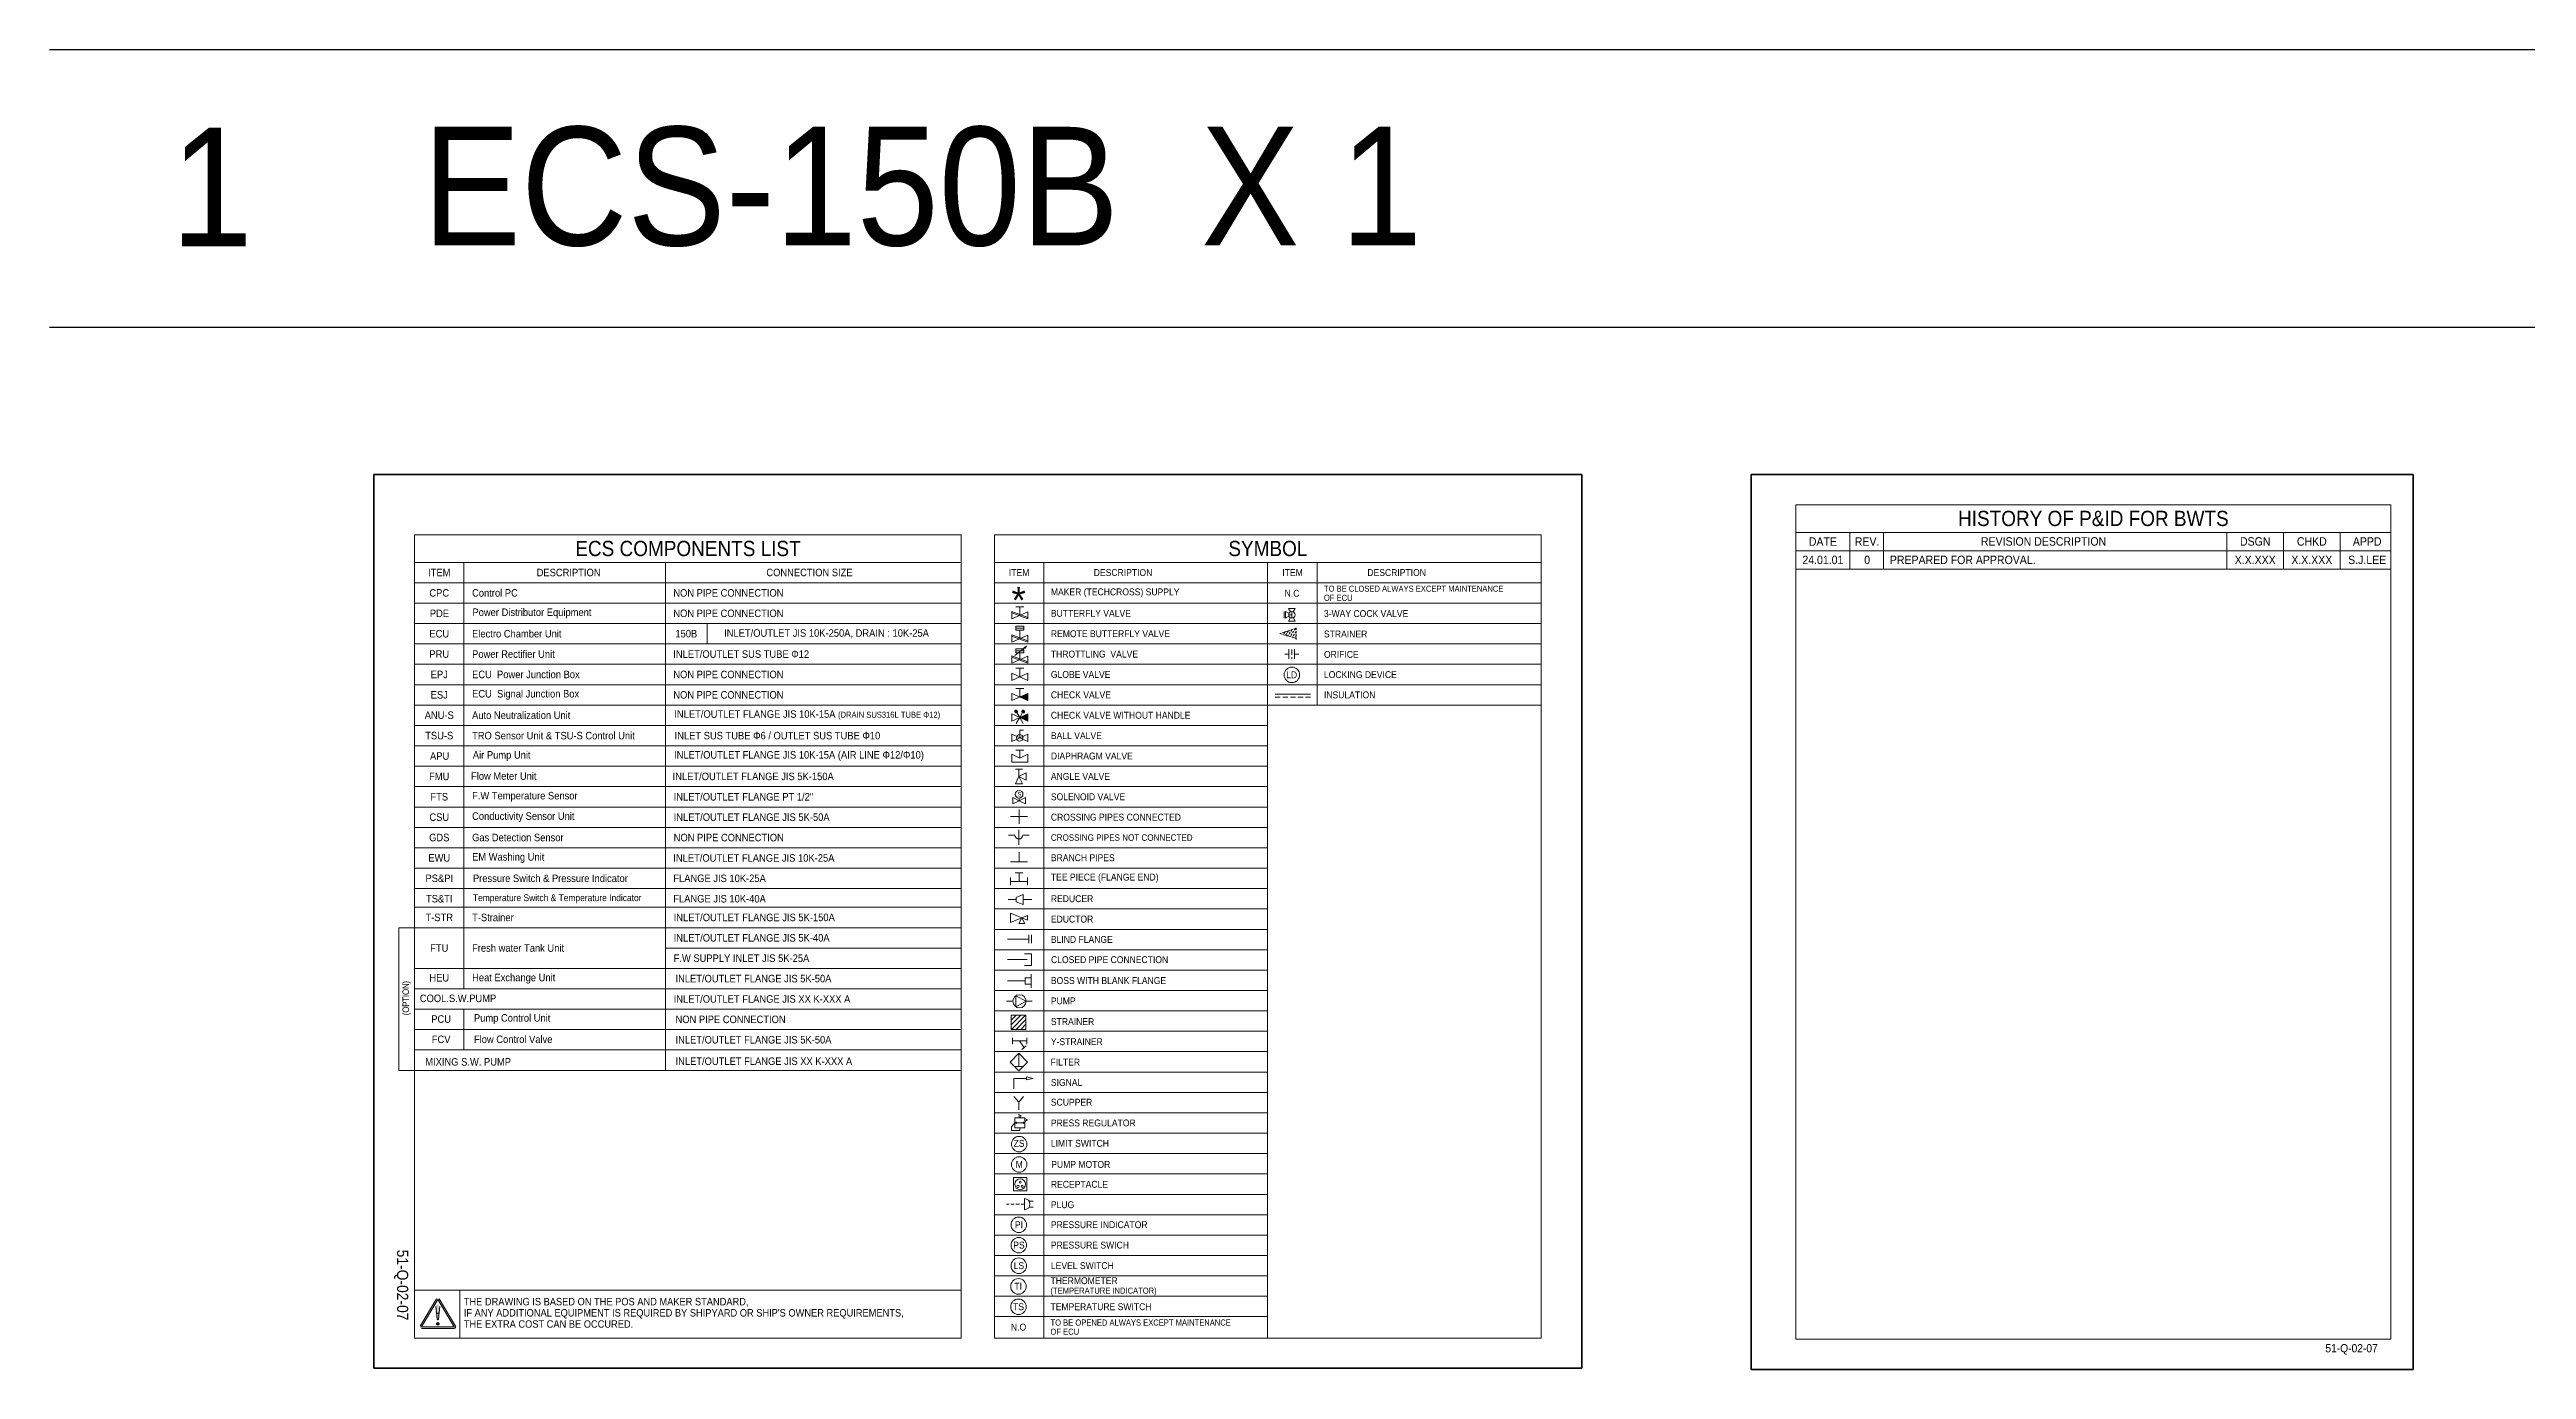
# Model space of a CAD drawing. Extents: x -1315200 to -1014507, y 2616811 to 2674779.
# Drawn here: x -1315200 to -1242116, y 2635840 to 2674779 of the extents above; entities that cross this region are included whole.
import ezdxf

# ---------------------------------------------------------------- set-up
doc = ezdxf.new("R2010")
doc.units = 0
doc.header["$LTSCALE"] = 25
doc.header["$MEASUREMENT"] = 0
doc.linetypes.add('_DASH', pattern=[0.6, 0.4, -0.2])
doc.linetypes.add('HIDDEN', pattern=[0.375, 0.25, -0.125])
doc.layers.get('0').update_dxf_attribs({"linetype": 'CONTINUOUS', "lineweight": 9})
doc.layers.add('0.1 Defpoints', color=7, linetype='CONTINUOUS', plot=False)
doc.layers.add('0.3 Text', color=7, linetype='CONTINUOUS')
doc.layers.add('1.1 Y_Pipe', color=7, linetype='CONTINUOUS', lineweight=13)
doc.styles.add('ARIAL', font='arial.ttf')
doc.styles.get("Standard").update_dxf_attribs({"font": '', "width": 0.95, "height": 250})
doc.styles.get('Standard').set_extended_font_data('Gulim')
doc.linetypes.add('ZIGZAG', pattern='A,0.0001,-0.2,[131,ltypeshp.shx,S=0.2,R=0,X=-0.2,Y=0],-0.4,[131,ltypeshp.shx,S=0.2,R=180,X=0.2,Y=0],-0.2', length=0.8001)
pattern_1 = [(45, (773303.92897, 1863879.80992), (-0.088388347648, 0.088388347648), [])]

msp = doc.modelspace()

# ---------------------------------------------------------------- hatches: boundary and pattern name
h = msp.add_hatch()
h.set_pattern_fill('ANSI31')
h.set_pattern_definition(pattern_1)
h.paths.add_polyline_path([(-1286640.1, 2655252, 1), (-1286720.1, 2655252, 1)])
for points in [[(-1286572.6, 2655675.4), (-1286335, 2655569.9), (-1286335, 2655780.8)], [(-1286572.6, 2655074), (-1286335, 2654968.5), (-1286335, 2655179.4)]]:
    msp.add_hatch(color=7).paths.add_polyline_path(points)
h = msp.add_hatch()
h.set_pattern_fill('ANSI31')
h.set_pattern_definition(pattern_1)
h.paths.add_polyline_path([(-1286427.9, 2655252, 1), (-1286507.9, 2655252, 1)])
h = msp.add_hatch()
h.set_pattern_fill('ANSI31', scale=30.522422, style=0)
h.set_pattern_definition([(45, (-1488868.71, 2665840.59), (-68.52479, 68.52479), [])])
h.paths.add_polyline_path([(-1286389, 2646287.2), (-1286822.5, 2646287.2), (-1286822.5, 2646080.2), (-1286605.8, 2646080.2), (-1286605.8, 2645873.3), (-1286389, 2645873.3)])
h.paths.add_polyline_path([(-1286605.8, 2646080.2), (-1286822.5, 2646080.2), (-1286822.5, 2645873.3), (-1286605.8, 2645873.3)], flags=17)
h = msp.add_hatch(color=7)
h.paths.add_polyline_path([(-1303703.8, 2637927.6, 0.5661904), (-1303784.9, 2637927.6), (-1304268.9, 2637121, 0.5829709), (-1304228.4, 2637049.3), (-1303260.4, 2637049.3, 0.5829709), (-1303219.9, 2637121)])
h.paths.add_polyline_path([(-1303744.4, 2637903.2), (-1303260.4, 2637096.6), (-1304228.4, 2637096.6)], flags=16)
edge = h.paths.add_edge_path()
edge.add_arc((-1303746.3, 2637324), 19.7, 185.710593, 270)
edge.add_line((-1303746.3, 2637304.3), (-1303742.5, 2637304.3))
edge.add_arc((-1303742.5, 2637324), 19.7, 270, 354.289407)
edge.add_line((-1303722.9, 2637322.1), (-1303686.4, 2637686.7))
edge.add_arc((-1303744.4, 2637698.4), 59.1, 348.578814, 551.421186)
edge.add_line((-1303802.3, 2637686.7), (-1303765.9, 2637322.1))
h = msp.add_hatch(color=7)
edge = h.paths.add_edge_path()
edge.add_arc((-1303744.4, 2637186.1), 39.4, 0, 360)

# ---------------------------------------------------------------- linework, layer by layer
at = {"linetype": 'ByBlock'}
for p, q in [((-1288297.3, 2660464.1), (-1288297.3, 2636765.5)), ((-1287317.2, 2660464.1), (-1287317.2, 2636765.5)), ((-1304427.3, 2638174.1), (-1288297.3, 2638174.1)), ((-1303097.2, 2638174.1), (-1303097.2, 2636765.5))]:
    msp.add_line(p, q, dxfattribs=at)
at = {"linetype": 'Continuous', "ltscale": 30}
for p, q in [((-1263672.3, 2660535.8), (-1246117.8, 2660535.8)), ((-1262077.5, 2659449), (-1262077.5, 2660535.8)), ((-1261083, 2659449), (-1261083, 2660535.8)), ((-1250955.5, 2659449), (-1250955.5, 2660535.8)), ((-1249284.8, 2659449), (-1249284.9, 2660535.8)), ((-1249284.7, 2659449), (-1249284.7, 2660535.8)), ((-1247614, 2659449), (-1247614.1, 2660535.8)), ((-1246117.8, 2659992.4), (-1263672.3, 2659992.4)), ((-1246117.8, 2659449), (-1263672.3, 2659449))]:
    msp.add_line(p, q, dxfattribs=at)
at = {"color": 0}
for p, q in [((-1304427.3, 2659649), (-1288297.3, 2659649)), ((-1277796.3, 2659649), (-1277796.3, 2655439.2)), ((-1304427.3, 2659047.6), (-1297026.7, 2659047.6)), ((-1278773.3, 2658008.4), (-1278773.3, 2658198.4)), ((-1278626.4, 2658144.9), (-1278733.4, 2658198.4)), ((-1278733.4, 2658198.4), (-1278733.4, 2658008.4)), ((-1278626.4, 2658061.9), (-1278733.4, 2658008.4)), ((-1278584.9, 2658186.4), (-1278638.4, 2658293.5)), ((-1278448.3, 2658293.5), (-1278638.4, 2658293.5)), ((-1278543.4, 2658103.4), (-1278636.2, 2658103.4)), ((-1278501.8, 2658186.4), (-1278448.3, 2658293.5)), ((-1278638.4, 2657913.4), (-1278584.9, 2658020.4)), ((-1278448.3, 2657913.4), (-1278638.4, 2657913.4)), ((-1278501.8, 2658020.4), (-1278448.3, 2657913.4)), ((-1278629.8, 2656944.3), (-1278753.7, 2656944.3)), ((-1278629.8, 2657086.8), (-1278629.8, 2656801.8)), ((-1278462.9, 2657084.9), (-1278462.9, 2656799.9)), ((-1278338.9, 2656944.3), (-1278462.9, 2656944.3)), ((-1279038, 2655757.7), (-1277996.7, 2655757.7)), ((-1271187.2, 2651852.3), (-1271187.2, 2650048))]:
    msp.add_line(p, q, dxfattribs=at)
for p, q in [((-1304427.3, 2659649), (-1304427.3, 2659047.5)), ((-1302973.9, 2659649), (-1302973.9, 2659047.5)), ((-1297026.7, 2659649.1), (-1297026.7, 2659047.5)), ((-1297026.7, 2659047.6), (-1288297.3, 2659047.6)), ((-1304427.3, 2658446.1), (-1288297.3, 2658446.1)), ((-1304427.3, 2657844.8), (-1288297.3, 2657844.8)), ((-1295797.7, 2657844.8), (-1295797.7, 2657243.4)), ((-1304427.3, 2657243.4), (-1288297.3, 2657243.4)), ((-1304427.3, 2656642), (-1288297.3, 2656642)), ((-1304427.3, 2656040.6), (-1288297.3, 2656040.6)), ((-1304427.3, 2655439.2), (-1288297.3, 2655439.2)), ((-1304427.3, 2654837.8), (-1288297.3, 2654837.8)), ((-1304427.3, 2654236.4), (-1288297.3, 2654236.4)), ((-1304427.3, 2653635), (-1288297.3, 2653635)), ((-1304427.3, 2653033.6), (-1288297.3, 2653033.6)), ((-1304427.3, 2652432.1), (-1288297.3, 2652432.1)), ((-1304427.3, 2651830.7), (-1288297.3, 2651830.7)), ((-1304427.3, 2651229.3), (-1288297.3, 2651229.3)), ((-1304427.3, 2650628), (-1288297.3, 2650628)), ((-1304427.3, 2650026.6), (-1288297.3, 2650026.6)), ((-1304427.3, 2649474.2), (-1288297.3, 2649474.2)), ((-1304427.3, 2648872.8), (-1288297.3, 2648872.8)), ((-1304427.2, 2648872.8), (-1304427.2, 2648320.4)), ((-1302973.9, 2648872.8), (-1302973.9, 2648320.4)), ((-1297026.7, 2648872.9), (-1297026.7, 2648320.4)), ((-1304427.2, 2648320.3), (-1304427.2, 2647670)), ((-1302973.9, 2648320.3), (-1302973.9, 2647068.6)), ((-1297026.7, 2648320.4), (-1297026.6, 2645865.7)), ((-1297026.7, 2648271.4), (-1288297.3, 2648271.4)), ((-1304427.3, 2647670), (-1288297.3, 2647670)), ((-1304427.2, 2647670), (-1304427.2, 2646467.1)), ((-1304427.2, 2647068.6), (-1288297.3, 2647068.6)), ((-1304427.2, 2646467.2), (-1304427.2, 2645865.8)), ((-1304427.2, 2646467.1), (-1288297.3, 2646467.1)), ((-1302973.9, 2646467.2), (-1302973.9, 2646467.1)), ((-1302973.9, 2646467.2), (-1302973.9, 2645264.3)), ((-1304427.2, 2645865.7), (-1288297.2, 2645865.7)), ((-1304427.1, 2645865.8), (-1304427.1, 2645264.3)), ((-1297026.6, 2645865.7), (-1297026.6, 2645264.3)), ((-1304427.2, 2645264.3), (-1304427.2, 2644662.9)), ((-1304427.2, 2645264.3), (-1288297.2, 2645264.3)), ((-1297026.6, 2645264.3), (-1297026.6, 2644662.9)), ((-1304427.2, 2644662.9), (-1288297.2, 2644662.9))]:
    msp.add_line(p, q)
at = {"color": 7}
for p, q in [((-1287317.2, 2659649), (-1271187.2, 2659649)), ((-1285863.9, 2659649), (-1285863.9, 2636765.5)), ((-1279260.2, 2659649), (-1279260.2, 2636765.5)), ((-1271187.2, 2659649), (-1271187.2, 2652432.1)), ((-1287317.2, 2659047.6), (-1271187.2, 2659047.6)), ((-1287327.9, 2658446.2), (-1271197.9, 2658446.2)), ((-1286810.1, 2657983.2), (-1286810.1, 2658204.4)), ((-1286810.1, 2658204.4), (-1286335, 2658024)), ((-1286335, 2658194.2), (-1286810.1, 2657983.2)), ((-1286810.1, 2658163.6), (-1286335, 2657983.2)), ((-1286691.3, 2658338.9), (-1286453.8, 2658338.9)), ((-1286572.6, 2658088.7), (-1286572.6, 2658338.9)), ((-1286335, 2657983.2), (-1286335, 2658194.2)), ((-1278543.4, 2658196.2), (-1278543.4, 2658010.6)), ((-1287317.2, 2657844.8), (-1271197.9, 2657844.8)), ((-1286810.1, 2657291.7), (-1286810.1, 2657512.8)), ((-1286810.1, 2657512.8), (-1286335, 2657332.4)), ((-1286335, 2657502.6), (-1286810.1, 2657291.7)), ((-1286810.1, 2657472.1), (-1286335, 2657291.7)), ((-1286691.3, 2657647.4), (-1286691.3, 2657768.8)), ((-1286691.3, 2657768.8), (-1286453.8, 2657768.8)), ((-1286453.8, 2657708.1), (-1286691.3, 2657708.1)), ((-1286691.3, 2657647.4), (-1286453.8, 2657647.4)), ((-1286572.6, 2657397.2), (-1286572.6, 2657647.4)), ((-1286453.8, 2657647.4), (-1286453.8, 2657768.8)), ((-1286335, 2657291.7), (-1286335, 2657502.6)), ((-1287317.2, 2657243.4), (-1271187.2, 2657243.4)), ((-1287317.2, 2656642), (-1271187.2, 2656642)), ((-1286810.1, 2656672.6), (-1286810.1, 2656893.8)), ((-1286810.1, 2656893.8), (-1286335, 2656713.4)), ((-1286335, 2656883.6), (-1286810.1, 2656672.6)), ((-1286810.1, 2656853.1), (-1286335, 2656672.6)), ((-1286721, 2656897.8), (-1286369.7, 2657179.9)), ((-1286691.3, 2656979.8), (-1286691.3, 2657101.2)), ((-1286691.3, 2657101.2), (-1286453.8, 2657101.2)), ((-1286453.8, 2657040.5), (-1286691.3, 2657040.5)), ((-1286691.3, 2656979.8), (-1286453.8, 2656979.8)), ((-1286572.6, 2656778.1), (-1286572.6, 2656979.8)), ((-1286453.8, 2656979.8), (-1286453.8, 2657101.2)), ((-1286452.1, 2657141.9), (-1286369.7, 2657179.9)), ((-1286422.9, 2657104.8), (-1286369.7, 2657179.9)), ((-1286335, 2656672.6), (-1286335, 2656883.6)), ((-1287317.2, 2656040.6), (-1271187.2, 2656040.6)), ((-1286810.1, 2656168.1), (-1286810.1, 2656379.1)), ((-1286810.1, 2656379.1), (-1286335, 2656168.1)), ((-1286335, 2656379.1), (-1286810.1, 2656168.1)), ((-1286691.3, 2656523.8), (-1286453.8, 2656523.8)), ((-1286691.3, 2655925.6), (-1286453.8, 2655925.6)), ((-1286572.6, 2656273.6), (-1286572.6, 2656523.8)), ((-1286572.6, 2655675.4), (-1286572.6, 2655925.6)), ((-1286335, 2656168.1), (-1286335, 2656379.1)), ((-1287317.2, 2655439.2), (-1271187.2, 2655439.2)), ((-1286810.1, 2655569.9), (-1286810.1, 2655780.8)), ((-1286810.1, 2655780.8), (-1286335, 2655569.9)), ((-1286335, 2655780.8), (-1286810.1, 2655569.9)), ((-1286810.1, 2654968.5), (-1286810.1, 2655179.4)), ((-1286810.1, 2655179.4), (-1286335, 2654968.5)), ((-1286335, 2655179.4), (-1286810.1, 2654968.5)), ((-1286574, 2655073.1), (-1286659.7, 2655217.6)), ((-1286574, 2655073.1), (-1286488.3, 2655217.6)), ((-1286335, 2655569.9), (-1286335, 2655780.8)), ((-1286335, 2654968.5), (-1286335, 2655179.4)), ((-1287317.2, 2654837.8), (-1279260.2, 2654837.8)), ((-1286810.1, 2654368), (-1286810.1, 2654578.9)), ((-1286810.1, 2654578.9), (-1286335, 2654368)), ((-1286335, 2654578.9), (-1286810.1, 2654368)), ((-1286574, 2655073.1), (-1286680.1, 2654894.2)), ((-1286574, 2655073.1), (-1286467.9, 2654894.2)), ((-1286572.6, 2654473.5), (-1286572.6, 2654700.4)), ((-1286572.6, 2654700.4), (-1286457.8, 2654700.4)), ((-1286335, 2654368), (-1286335, 2654578.9)), ((-1287317.2, 2654236.4), (-1279260.2, 2654236.4)), ((-1286810.1, 2653754.8), (-1286810.1, 2653992.4)), ((-1286810.1, 2653992.4), (-1286572.6, 2653873.6)), ((-1286810.1, 2653754.8), (-1286335, 2653754.8)), ((-1286691.3, 2654111.2), (-1286453.8, 2654111.2)), ((-1286572.6, 2653873.6), (-1286572.6, 2654111.2)), ((-1286572.6, 2653873.6), (-1286335, 2653992.4)), ((-1286335, 2653754.8), (-1286335, 2653992.4)), ((-1287317.2, 2653635), (-1279260.2, 2653635)), ((-1287317.2, 2653033.6), (-1279260.2, 2653033.6)), ((-1286702.9, 2653544.9), (-1286489.1, 2653544.9)), ((-1286596, 2653331.1), (-1286702.9, 2653117.3)), ((-1286702.9, 2653117.3), (-1286489.1, 2653117.3)), ((-1286596, 2653331.1), (-1286596, 2653544.9)), ((-1286382.2, 2653438), (-1286596, 2653331.1)), ((-1286596, 2653331.1), (-1286382.2, 2653224.2)), ((-1286489.1, 2653117.3), (-1286596, 2653331.1)), ((-1286382.2, 2653224.2), (-1286382.2, 2653438)), ((-1287317.2, 2652432.1), (-1279260.2, 2652432.1)), ((-1286780.5, 2652713.3), (-1286590.5, 2652618.3)), ((-1286780.5, 2652523.3), (-1286780.5, 2652713.3)), ((-1286590.5, 2652618.3), (-1286780.5, 2652523.3)), ((-1286593.7, 2651935.4), (-1286593.7, 2652362.3)), ((-1286590.5, 2652618.3), (-1286400.4, 2652713.3)), ((-1286590.5, 2652618.3), (-1286590.5, 2652695.3)), ((-1286590.5, 2652618.3), (-1286400.4, 2652523.3)), ((-1286400.4, 2652523.3), (-1286400.4, 2652713.3)), ((-1287317.2, 2651830.7), (-1279260.2, 2651830.7)), ((-1286714.1, 2651603.9), (-1286900, 2651603.9)), ((-1286843.8, 2652148.8), (-1286343.6, 2652148.8)), ((-1286599.4, 2651756.3), (-1286599.4, 2651318.4)), ((-1286484.7, 2651603.9), (-1286293, 2651603.9)), ((-1287317.2, 2651229.3), (-1279260.2, 2651229.3)), ((-1286843.8, 2650818.8), (-1286343.6, 2650818.9)), ((-1286593.7, 2650818.9), (-1286593.7, 2651096.4)), ((-1287317.2, 2650627.9), (-1279260.2, 2650627.9)), ((-1287317.2, 2650026.5), (-1279260.2, 2650026.5)), ((-1286843.8, 2650127.1), (-1286843.8, 2650349.2)), ((-1286843.8, 2650238.2), (-1286343.6, 2650238.2)), ((-1286482.5, 2650492.3), (-1286704.7, 2650492.3)), ((-1286593.7, 2650238.2), (-1286593.7, 2650492.3)), ((-1286343.6, 2650127.1), (-1286343.6, 2650349.2)), ((-1287317.2, 2649425.1), (-1279260.2, 2649425.1)), ((-1286912.5, 2649702), (-1286678.6, 2649702)), ((-1286841, 2649298.6), (-1286340, 2649089.9)), ((-1286841, 2649298.6), (-1286841, 2649023.1)), ((-1286678.6, 2649767), (-1286468, 2649847.4)), ((-1286678.6, 2649637), (-1286678.6, 2649767)), ((-1286468, 2649556.6), (-1286678.6, 2649637)), ((-1286468, 2649556.6), (-1286468, 2649847.4)), ((-1286468, 2649702), (-1286221.1, 2649702)), ((-1304427.3, 2648870.6), (-1304897.2, 2648870.6)), ((-1304897.2, 2648870.6), (-1304897.2, 2644662.9)), ((-1287317.2, 2648823.7), (-1279260.2, 2648823.7)), ((-1286340, 2649231.8), (-1286841, 2649023.1)), ((-1286598.5, 2649000.5), (-1286510.3, 2649160.8)), ((-1286598.5, 2649000.5), (-1286422.1, 2649000.5)), ((-1286510.3, 2649160.8), (-1286422.1, 2649000.5)), ((-1286340, 2649231.8), (-1286340, 2649089.9)), ((-1286305.5, 2648414.7), (-1286305.5, 2648662.5)), ((-1286222.2, 2648414.7), (-1286222.2, 2648662.5)), ((-1287317.2, 2648222.3), (-1279260.2, 2648222.3)), ((-1286305.5, 2648538.6), (-1286936.8, 2648538.6)), ((-1286352.8, 2647930.3), (-1286934.1, 2647930.3)), ((-1286227.5, 2648105.2), (-1286435.2, 2648105.2)), ((-1286227.5, 2648105.2), (-1286227.5, 2647755.3)), ((-1287317.2, 2647620.9), (-1279260.2, 2647620.9)), ((-1286936.9, 2647301.5), (-1286413.2, 2647301.5)), ((-1286227.5, 2647755.3), (-1286435.2, 2647755.3)), ((-1286233.3, 2647395.4), (-1286413.2, 2647395.4)), ((-1286413.2, 2647207.5), (-1286413.2, 2647395.4)), ((-1286233.3, 2647207.5), (-1286413.2, 2647207.5)), ((-1286233.3, 2647099.1), (-1286233.3, 2647503.9)), ((-1287317.2, 2647019.5), (-1279260.2, 2647019.5)), ((-1287317.2, 2646418.1), (-1279260.2, 2646418.1)), ((-1286774.2, 2646700.3), (-1286966.4, 2646700.3)), ((-1286384.9, 2646700.3), (-1286687.5, 2646862.3)), ((-1286687.5, 2646862.3), (-1286687.5, 2646538.3)), ((-1286687.5, 2646538.3), (-1286384.9, 2646700.3)), ((-1286202.1, 2646700.3), (-1286384.9, 2646700.3)), ((-1287317.2, 2645816.7), (-1279260.2, 2645816.7)), ((-1287317.2, 2645215.3), (-1279260.2, 2645215.3)), ((-1286857.8, 2644910), (-1286600.4, 2645167.4)), ((-1286857.8, 2644910), (-1286600.4, 2644652.5)), ((-1286789.7, 2645433.2), (-1286789.7, 2645626.6)), ((-1286789.7, 2645529.9), (-1286363, 2645529.9)), ((-1286600.4, 2645167.4), (-1286342.9, 2644910)), ((-1286600.4, 2645167.4), (-1286600.4, 2644779)), ((-1286600.4, 2644652.5), (-1286342.9, 2644910)), ((-1286576.4, 2645529.9), (-1286446, 2645330)), ((-1286386.5, 2645384), (-1286508.3, 2645280.3)), ((-1286363, 2645433.2), (-1286363, 2645626.6)), ((-1304427.2, 2644662.9), (-1304897.2, 2644662.9)), ((-1287317.2, 2644613.9), (-1279260.2, 2644613.9)), ((-1286726.8, 2644779), (-1286473.9, 2644779)), ((-1286181.5, 2644426.5), (-1286372.5, 2644468.6)), ((-1286372.5, 2644468.6), (-1286372.5, 2644384.4)), ((-1286181.5, 2644426.5), (-1286372.5, 2644384.4)), ((-1287317.2, 2644012.5), (-1279260.2, 2644012.5)), ((-1286745.8, 2643892.7), (-1286602.8, 2643729.2)), ((-1286459.8, 2643892.7), (-1286602.8, 2643729.2)), ((-1286602.8, 2643729.2), (-1286602.8, 2643496.2)), ((-1287317.2, 2643411.1), (-1279260.2, 2643411.1)), ((-1287317.2, 2642809.7), (-1279260.2, 2642809.7)), ((-1286812.1, 2642997.7), (-1286721.8, 2643116.5)), ((-1286812.1, 2642885.9), (-1286812.1, 2642997.7)), ((-1286570.8, 2642885.9), (-1286812.1, 2642885.9)), ((-1286419.8, 2643267.5), (-1286721.8, 2643267.5)), ((-1286721.8, 2643267.5), (-1286721.8, 2642965.5)), ((-1286721.8, 2643116.5), (-1286670.9, 2643137)), ((-1286721.8, 2643116.5), (-1286670.9, 2643096)), ((-1286721.8, 2643116.5), (-1286419.8, 2643116.5)), ((-1286419.8, 2642965.5), (-1286721.8, 2642965.5)), ((-1286720.2, 2643115.9), (-1286719.6, 2643116.5)), ((-1286719.6, 2643116.5), (-1286718.1, 2643118)), ((-1286718.4, 2643115.2), (-1286717, 2643116.5)), ((-1286717, 2643116.5), (-1286713.8, 2643119.7)), ((-1286716.6, 2643114.4), (-1286714.5, 2643116.5)), ((-1286714.8, 2643113.7), (-1286711.9, 2643116.5)), ((-1286714.5, 2643116.5), (-1286709.5, 2643121.5)), ((-1286712.9, 2643112.9), (-1286709.3, 2643116.5)), ((-1286711.9, 2643116.5), (-1286705.2, 2643123.2)), ((-1286711.1, 2643112.2), (-1286696.6, 2643126.7)), ((-1286709.3, 2643116.5), (-1286700.9, 2643124.9)), ((-1286709.3, 2643111.5), (-1286704.2, 2643116.5)), ((-1286707.4, 2643110.7), (-1286701.6, 2643116.5)), ((-1286705.6, 2643110), (-1286699.1, 2643116.5)), ((-1286704.2, 2643116.5), (-1286692.3, 2643128.4)), ((-1286703.8, 2643109.3), (-1286696.5, 2643116.5)), ((-1286701.9, 2643108.5), (-1286693.9, 2643116.5)), ((-1286701.6, 2643116.5), (-1286688, 2643130.1)), ((-1286700.1, 2643107.8), (-1286691.4, 2643116.5)), ((-1286699.1, 2643116.5), (-1286683.7, 2643131.9)), ((-1286698.3, 2643107), (-1286670.9, 2643134.4)), ((-1286696.5, 2643116.5), (-1286679.4, 2643133.6)), ((-1286696.5, 2643106.3), (-1286670.9, 2643131.9)), ((-1286694.6, 2643105.6), (-1286683.7, 2643116.5)), ((-1286693.9, 2643116.5), (-1286675.1, 2643135.3)), ((-1286692.8, 2643104.8), (-1286681.1, 2643116.5)), ((-1286691.4, 2643116.5), (-1286670.9, 2643137)), ((-1286691, 2643104.1), (-1286678.5, 2643116.5)), ((-1286689.1, 2643103.4), (-1286676, 2643116.5)), ((-1286687.3, 2643102.6), (-1286673.4, 2643116.5)), ((-1286685.5, 2643101.9), (-1286670.9, 2643116.5)), ((-1286683.7, 2643116.5), (-1286670.9, 2643129.3)), ((-1286683.7, 2643101.1), (-1286670.9, 2643113.9)), ((-1286681.8, 2643100.4), (-1286670.9, 2643111.3)), ((-1286681.1, 2643116.5), (-1286670.9, 2643126.7)), ((-1286680, 2643099.7), (-1286670.9, 2643108.8)), ((-1286678.5, 2643116.5), (-1286670.9, 2643124.2)), ((-1286678.2, 2643098.9), (-1286670.9, 2643106.2)), ((-1286676.3, 2643098.2), (-1286670.9, 2643103.6)), ((-1286676, 2643116.5), (-1286670.9, 2643121.6)), ((-1286674.5, 2643097.5), (-1286670.9, 2643101.1)), ((-1286673.4, 2643116.5), (-1286670.9, 2643119)), ((-1286672.7, 2643096.7), (-1286670.9, 2643098.5)), ((-1286670.9, 2643096), (-1286670.9, 2643137)), ((-1286531.8, 2643336.5), (-1286608.2, 2643361.2)), ((-1286531.8, 2643336.5), (-1286608.2, 2643314.3)), ((-1286531.8, 2643289.7), (-1286608.2, 2643314.3)), ((-1286531.8, 2643289.7), (-1286608.2, 2643267.5)), ((-1286570.8, 2642965.5), (-1286570.8, 2642885.9)), ((-1286419.8, 2643116.5), (-1286470.7, 2643137)), ((-1286470.7, 2643096), (-1286470.7, 2643137)), ((-1286441.5, 2643107.8), (-1286470.7, 2643137)), ((-1286452.8, 2643116.5), (-1286470.7, 2643134.4)), ((-1286455.4, 2643116.5), (-1286470.7, 2643131.9)), ((-1286457.9, 2643116.5), (-1286470.7, 2643129.3)), ((-1286460.5, 2643116.5), (-1286470.7, 2643126.7)), ((-1286450.7, 2643104.1), (-1286470.7, 2643124.2)), ((-1286465.6, 2643116.5), (-1286470.7, 2643121.6)), ((-1286454.3, 2643102.6), (-1286470.7, 2643119)), ((-1286419.8, 2643116.5), (-1286470.7, 2643096)), ((-1286456.1, 2643101.9), (-1286470.7, 2643116.5)), ((-1286458, 2643101.1), (-1286470.7, 2643113.9)), ((-1286459.8, 2643100.4), (-1286470.7, 2643111.3)), ((-1286461.6, 2643099.7), (-1286470.7, 2643108.8)), ((-1286463.5, 2643098.9), (-1286470.7, 2643106.2)), ((-1286465.3, 2643098.2), (-1286470.7, 2643103.6)), ((-1286467.1, 2643097.5), (-1286470.7, 2643101.1)), ((-1286468.9, 2643096.7), (-1286470.7, 2643098.5)), ((-1286447.7, 2643116.5), (-1286466.5, 2643135.3)), ((-1286452.5, 2643103.4), (-1286465.6, 2643116.5)), ((-1286437.8, 2643109.3), (-1286462.2, 2643133.6)), ((-1286448.8, 2643104.8), (-1286460.5, 2643116.5)), ((-1286436, 2643110), (-1286457.9, 2643131.9)), ((-1286447, 2643105.6), (-1286457.9, 2643116.5)), ((-1286445.2, 2643106.3), (-1286455.4, 2643116.5)), ((-1286440, 2643116.5), (-1286453.6, 2643130.1)), ((-1286443.3, 2643107), (-1286452.8, 2643116.5)), ((-1286437.4, 2643116.5), (-1286449.3, 2643128.4)), ((-1286439.7, 2643108.5), (-1286447.7, 2643116.5)), ((-1286430.5, 2643112.2), (-1286445, 2643126.7)), ((-1286432.3, 2643116.5), (-1286440.7, 2643124.9)), ((-1286434.2, 2643110.7), (-1286440, 2643116.5)), ((-1286432.4, 2643111.5), (-1286437.4, 2643116.5)), ((-1286429.7, 2643116.5), (-1286436.4, 2643123.2)), ((-1286428.7, 2643112.9), (-1286432.3, 2643116.5)), ((-1286427.1, 2643116.5), (-1286432.1, 2643121.5)), ((-1286426.9, 2643113.7), (-1286429.7, 2643116.5)), ((-1286424.6, 2643116.5), (-1286427.8, 2643119.7)), ((-1286425, 2643114.4), (-1286427.1, 2643116.5)), ((-1286423.2, 2643115.2), (-1286424.6, 2643116.5)), ((-1286422, 2643116.5), (-1286423.5, 2643118)), ((-1286421.4, 2643115.9), (-1286422, 2643116.5)), ((-1286419.8, 2643267.5), (-1286419.8, 2642965.5)), ((-1286343.5, 2643202.7), (-1286419.8, 2643246.8)), ((-1286343.5, 2643202.7), (-1286419.8, 2643158.7)), ((-1287317.2, 2642208.3), (-1279260.2, 2642208.3)), ((-1287317.2, 2641606.9), (-1279260.2, 2641606.9)), ((-1286759.7, 2641106.7), (-1286759.7, 2641500.9)), ((-1286759.7, 2641500.9), (-1286365.6, 2641500.9)), ((-1286365.6, 2641500.9), (-1286365.6, 2641106.7)), ((-1287317.2, 2641005.5), (-1279260.2, 2641005.5)), ((-1286365.6, 2641106.7), (-1286759.7, 2641106.7)), ((-1286434.7, 2640880.6), (-1286434.7, 2640552.9)), ((-1286179.7, 2640802.6), (-1286295.1, 2640802.6)), ((-1286179.7, 2640630.9), (-1286295.1, 2640630.9)), ((-1287317.2, 2640404.1), (-1279260.2, 2640404.1)), ((-1287317.2, 2639802.7), (-1279260.2, 2639802.7)), ((-1287317.2, 2639201.3), (-1279260.2, 2639201.3)), ((-1287317.2, 2638599.9), (-1279260.2, 2638599.9)), ((-1303784.9, 2637927.6), (-1304268.9, 2637121)), ((-1303744.4, 2637903.2), (-1304228.4, 2637096.6)), ((-1303803.5, 2637698.4), (-1303765.9, 2637322.1)), ((-1303744.4, 2637903.2), (-1303260.4, 2637096.6)), ((-1303685.3, 2637698.4), (-1303722.9, 2637322.1)), ((-1303703.8, 2637927.6), (-1303219.9, 2637121)), ((-1287317.2, 2637998.5), (-1279260.2, 2637998.5)), ((-1304228.4, 2637096.6), (-1303260.4, 2637096.6)), ((-1304228.4, 2637049.3), (-1303260.4, 2637049.3)), ((-1303746.3, 2637304.3), (-1303742.5, 2637304.3)), ((-1287317.2, 2637397.1), (-1279260.2, 2637397.1))]:
    msp.add_line(p, q, dxfattribs=at)
at = {"ltscale": 30}
for p, q in [((-1304427.3, 2659047.5), (-1304427.3, 2650026.6)), ((-1302973.9, 2659047.5), (-1302973.9, 2650026.6)), ((-1297026.7, 2659047.5), (-1297026.7, 2650026.7)), ((-1304427.2, 2650026.6), (-1304427.2, 2649474.2)), ((-1302973.9, 2650026.6), (-1302973.9, 2649474.2)), ((-1297026.7, 2650026.7), (-1297026.7, 2649474.3)), ((-1304427.3, 2649474.2), (-1304427.3, 2648872.8)), ((-1302973.9, 2649474.2), (-1302973.9, 2648872.8)), ((-1297026.7, 2649474.3), (-1297026.7, 2648872.9))]:
    msp.add_line(p, q, dxfattribs=at)
at = {"color": 7, "linetype": 'HIDDEN', "ltscale": 10}
for p, q in [((-1278413.3, 2657705), (-1278897, 2657552.4)), ((-1278897, 2657552.4), (-1278413.3, 2657399.7)), ((-1278746.4, 2657599.9), (-1278800.8, 2657522)), ((-1278642.6, 2657632.7), (-1278734.6, 2657501.1)), ((-1278538.7, 2657665.4), (-1278668.3, 2657480.1)), ((-1278434.9, 2657698.2), (-1278602, 2657459.3)), ((-1278413.3, 2657613.3), (-1278535.7, 2657438.3)), ((-1278413.3, 2657497.6), (-1278469.4, 2657417.4)), ((-1278413.3, 2657373.5), (-1278413.3, 2657731.2))]:
    msp.add_line(p, q, dxfattribs=at)
at = {"color": 0, "linetype": '_DASH', "ltscale": 15}
for p, q in [((-1278539.9, 2657074.9), (-1278539.9, 2656798.5)), ((-1279038, 2655672.5), (-1277996.7, 2655672.5))]:
    msp.add_line(p, q, dxfattribs=at)
at = {"color": 7, "linetype": 'ZIGZAG', "ltscale": 5}
for p, q in [((-1286746.6, 2644120.1), (-1286746.6, 2644426.5)), ((-1286746.6, 2644426.5), (-1286372.5, 2644426.5))]:
    msp.add_line(p, q, dxfattribs=at)
at = {"color": 7, "linetype": '_DASH', "ltscale": 10}
msp.add_line((-1286434.7, 2640716.7), (-1286962.7, 2640716.7), dxfattribs=at)
at = {"linetype": 'Continuous', "ltscale": 30}
msp.add_lwpolyline([(-1263672.3, 2661350.9), (-1246117.8, 2661350.9), (-1246117.8, 2636728.7), (-1263672.3, 2636728.7)], close=True, dxfattribs=at)
at = {"linetype": 'ByBlock'}
for points in [[(-1288297.3, 2660464.1), (-1304427.3, 2660464.1), (-1304427.3, 2636765.5), (-1288297.3, 2636765.5)], [(-1287317.2, 2636765.5), (-1271187.2, 2636765.5), (-1271187.2, 2660464.1), (-1287317.2, 2660464.1)]]:
    msp.add_lwpolyline(points, dxfattribs=at)
at = {"color": 7}
msp.add_lwpolyline([(-1286822.5, 2646287.2), (-1286389, 2646287.2), (-1286389, 2645873.3), (-1286822.5, 2645873.3)], close=True, dxfattribs=at)
at = {"color": 0}
for centre, radius in [((-1278543.4, 2658103.4), 92.8), ((-1278543.4, 2656331.3), 229.1)]:
    msp.add_circle(centre, radius, dxfattribs=at)
at = {"color": 7}
for centre, radius in [((-1286680.1, 2655252), 40), ((-1286467.9, 2655252), 40), ((-1286572.6, 2654473.5), 93.7), ((-1286590.5, 2652808.3), 113.1), ((-1286579.6, 2646700.3), 194.6), ((-1286589.9, 2642487.6), 229.1), ((-1286589.9, 2641886.2), 229.1), ((-1286562.7, 2641303.8), 157.7), ((-1286625.7, 2641240.7), 31.5), ((-1286562.7, 2641366.9), 31.5), ((-1286499.6, 2641240.7), 31.5), ((-1286600.5, 2640107.6), 229.1), ((-1286600.5, 2639506.2), 229.1), ((-1286600.5, 2638899.4), 229.1), ((-1286611.1, 2638289.2), 229.1), ((-1286611.1, 2637687.8), 229.1), ((-1303744.4, 2637186.1), 39.4)]:
    msp.add_circle(centre, radius, dxfattribs=at)
for centre, radius, start, end in [((-1286599.4, 2651603.9), 114.7, 179.999737, 359.999737), ((-1286434.7, 2640716.7), 163.8, 270, 90), ((-1303746.3, 2637324), 19.7, 185.710593, 270), ((-1303744.4, 2637476.3), 23.6, 30.963757, 149.036243), ((-1303742.5, 2637324), 19.7, 270, 354.289407), ((-1303260.4, 2637096.6), 47.3, 270, 30.963757)]:
    msp.add_arc(centre, radius, start, end, dxfattribs=at)
at = {"layer": '0.1 Defpoints', "color": 152, "true_color": 0x2776bb}
for p, q in [((-1315199.7, 2674778.8), (-1014506.6, 2674778.8)), ((-1315199.7, 2666583.8), (-1014506.6, 2666583.8))]:
    msp.add_line(p, q, dxfattribs=at)
at = {"layer": '0.1 Defpoints'}
for points in [[(-1269987.2, 2635877.9), (-1269987.2, 2662239.3), (-1305627.2, 2662239.3), (-1305627.2, 2635877.9)], [(-1245460.3, 2662239.8), (-1264987.2, 2662239.8), (-1264987.2, 2635839.8), (-1245460.3, 2635839.8)]]:
    msp.add_lwpolyline(points, close=True, dxfattribs=at)
at = {"layer": '0.1 Defpoints', "color": 4, "linetype": 'ByBlock'}
for points in [[(-1305627.2, 2662239.3), (-1269987.2, 2662239.3), (-1269987.2, 2635877.9), (-1305627.2, 2635877.9)], [(-1264987.2, 2635839.8), (-1264987.2, 2662239.8), (-1245460.3, 2662239.8), (-1245460.3, 2635839.8)]]:
    msp.add_lwpolyline(points, close=True, dxfattribs=at)

# ---------------------------------------------------------------- texts
at = {"color": 7, "style": 'ARIAL'}
msp.add_text('*', height=779.4, dxfattribs=at).set_placement((-1286818.1, 2658147.1))
at = {"linetype": 'Continuous', "width": 0.95}
msp.add_text('LD', height=203.55, dxfattribs=at).set_placement((-1278711.6, 2656230.8))
at = {"color": 7, "width": 0.95}
msp.add_text('S', height=126.6, dxfattribs=at).set_placement((-1286641, 2652745))
at = {"color": 152, "true_color": 0x2776bb, "char_height": 3500, "width": 84063, "attachment_point": 5, "line_spacing_factor": 0.9}
for s, insert in [('1', (-1310413.5, 2670724)), ('\\pxql;ECS-150B  X 1 ', (-1262160.7, 2670724))]:
    msp.add_mtext(s, dxfattribs=dict(at, insert=insert))
at = {"color": 7, "attachment_point": 5, "line_spacing_factor": 0.9}
for s, insert, char_height, width in [('N.C', (-1278540.3, 2658738.1), 203.55, 1123.499), ('ZS', (-1286592.9, 2642508.5), 203.55, 526.427), ('M', (-1286586.8, 2641887.4), 203.6, 1123.499), ('PI', (-1286597.4, 2640108.8), 203.55, 1123.499), ('PS', (-1286597.4, 2639507.4), 203.55, 1123.499), ('LS', (-1286597.4, 2638900.6), 203.55, 1123.499), ('TI', (-1286618, 2638294.8), 203.55, 1103.426), ("\\pxql;THE DRAWING IS BASED ON THE POS AND MAKER STANDARD, \\PIF ANY ADDITIONAL EQUIPMENT IS REQUIRED BY SHIPYARD OR SHIP'S OWNER REQUIREMENTS, \\PTHE EXTRA COST CAN BE OCCURED.", (-1295636.7, 2637509.1), 220, 14678.996), ('TS', (-1286608, 2637689), 203.55, 1123.499), ('N.O', (-1286608, 2637087.6), 203.55, 1123.499)]:
    msp.add_mtext(s, dxfattribs=dict(at, insert=insert, char_height=char_height, width=width))
at = {"layer": '0.3 Text', "linetype": 'Continuous', "width": 0.95}
msp.add_text('51-Q-02-07', height=328.66, rotation=270, dxfattribs=at).set_placement((-1304945.8, 2639373.8))
msp.add_text('51-Q-02-07', height=243.45, dxfattribs=at).set_placement((-1248049.9, 2636344.5))
at = {"layer": '0.3 Text', "attachment_point": 5, "line_spacing_factor": 0.9}
for s, insert, char_height, width in [('\\A1;\\pxqc;HISTORY OF P&ID FOR BWTS', (-1254895, 2660943.3), 450, 17554.518), ('\\pxqc;{\\C0;ECS COMPONENTS LIST}', (-1296362.2, 2660056.5), 450, 16130), ('\\pxqc;{\\C0;SYMBOL}', (-1279252.2, 2660056.5), 450, 16130), ('\\pxqc;{\\C0;DATE}', (-1262874.9, 2660264.1), 250, 1594.78), ('\\pxqc;{\\C0;REV.}', (-1261570.2, 2660264.4), 250, 1014.569), ('\\pxqc;{\\C0;REVISION DESCRIPTION}', (-1256364.4, 2660265.9), 250, 9437.128), ('\\pxqc;CPC  ', (-1303700.6, 2658747.8), 222.058, 1453.301), ('\\pxql;Control PC', (-1300414.3, 2658747.8), 222.058, 4635.296), ('\\pxql;NON PIPE CONNECTION', (-1292545.9, 2658746.8), 222.058, 8498.783), ('\\pxqc;PDE  ', (-1303695.3, 2658145.4), 222.058, 1442.694), ('\\pxql;Power Distributor Equipment', (-1300409, 2658145.4), 222.058, 4624.689), ('\\pxql;NON PIPE CONNECTION', (-1292545.9, 2658145.4), 222.058, 8498.783), ('\\pxqc,t4;ECU  ', (-1303700.6, 2657544.1), 222.058, 1453.301), ('\\pxql;Electro Chamber Unit', (-1300414.3, 2657544.1), 222.058, 4635.296), ('\\pxql;STRAINER', (-1274925.9, 2657535.3), 203.553, 5343.419), ('\\pxqc;PRU  ', (-1303700.6, 2656943.8), 222.058, 1453.301), ('\\pxql;Power Rectifier Unit', (-1300414.3, 2656942.7), 222.058, 4635.296), ('\\pxql;INLET/OUTLET SUS TUBE Φ12  ', (-1292545.9, 2656942.7), 222.058, 8498.783), ('\\pxql;ORIFICE', (-1274925.9, 2656933.9), 203.553, 5343.419), ('\\pxqc;EPJ  ', (-1303700.6, 2656342.4), 222.058, 1453.301), ('\\pxql;ECU  Power Junction Box', (-1300414.3, 2656342.4), 222.058, 4635.296), ('\\pxql;ECU  Signal Junction Box', (-1300414.3, 2655741), 222.058, 4635.296), ('\\pxql;NON PIPE CONNECTION', (-1292545.9, 2656341.3), 222.058, 8498.783), ('\\pxql;LOCKING DEVICE', (-1275358.2, 2656336.9), 203.553, 4478.903), ('\\pxqc;ESJ  ', (-1303700.6, 2655741), 222.058, 1453.301), ('\\pxql;NON PIPE CONNECTION', (-1292545.9, 2655739.9), 222.058, 8498.783), ('\\pxql;INSULATION ', (-1275358.2, 2655739.9), 203.553, 4478.903), ('\\pxql;TRO Sensor Unit & TSU-S Control Unit', (-1299876.7, 2654537), 222.058, 5710.529), ('\\pxql;INLET SUS TUBE Φ6 / OUTLET SUS TUBE Φ10', (-1292641.8, 2654537), 222.058, 8229.964), ('\\pxqc;FMU ', (-1303700.6, 2653334.3), 222.06, 1453.301), ('\\pxql;Flow Meter Unit', (-1300444.9, 2653344.6), 222.058, 4635.296), ('\\pxql;INLET/OUTLET FLANGE {\\C4;JIS 5K-150A}', (-1292565.9, 2653334.3), 222.058, 8498.783), ('\\pxqc;CSU  ', (-1303700.6, 2652132.5), 222.058, 1453.301), ('\\pxqc;FTS  ', (-1303700.6, 2652733.9), 222.058, 1453.301), ('\\pxql;Conductivity Sensor Unit', (-1300414.3, 2652131.4), 222.058, 4635.296), ('\\pxql;F.W Temperature Sensor', (-1300414.3, 2652733.9), 222.058, 4635.296), ('\\A1;\\pxql;INLET/OUTLET FLANGE {\\A0;\\C4;PT 1/2"}', (-1292661.6, 2652732.8), 222.058, 8246.209), ('\\pxql;INLET/OUTLET FLANGE JIS 5K-50A', (-1292516.6, 2652131.4), 222.058, 8536.292), ('\\pxqc;GDS ', (-1303700.6, 2651531.1), 222.06, 1453.301), ('\\pxql;Gas Detection Sensor', (-1300414.3, 2651532.2), 222.058, 4635.296), ('\\pxql;NON PIPE CONNECTION', (-1292535.3, 2651530), 222.058, 8498.783), ('\\pxqc;EWU ', (-1303700.6, 2650929.7), 222.06, 1453.301), ('\\pxql;EM Washing Unit', (-1300414.3, 2650928.6), 222.058, 4635.296), ('\\pxql;INLET/OUTLET FLANGE JIS 10K-25A', (-1292545.9, 2650928.6), 222.058, 8498.783), ('\\pxqc;PS&PI ', (-1303700.6, 2650328.4), 222.058, 1453.301), ('\\pxql;Pressure Switch & Pressure Indicator', (-1299996.8, 2650327.3), 222.058, 5420.296), ('\\pxql;FLANGE JIS 10K-25A', (-1292545.9, 2650327.3), 222.058, 8498.783), ('\\pxqc;T-STR ', (-1303700.6, 2649174.6), 222.058, 1453.301), ('\\pxqc;TS&TI ', (-1303700.6, 2649725.9), 222.058, 1453.301), ('\\pxql;T-Strainer', (-1300414.3, 2649173.5), 222.058, 4635.296), ('\\pxql;Temperature Switch & Temperature Indicator', (-1299996.8, 2649725.9), 200, 5420.296), ('\\pxql;FLANGE JIS 10K-40A', (-1292545.9, 2649725.9), 222.058, 8498.783), ('\\pxql,t22;INLET/OUTLET FLANGE {\\C4;JIS 5K-150A}', (-1292535.3, 2649173.5), 222.058, 8498.783), ('\\pxql;INLET/OUTLET FLANGE JIS 5K-40A ', (-1292535.3, 2648572.1), 222.058, 8498.783), ('\\pxql;Fresh water Tank Unit', (-1300414.3, 2648271.4), 222.058, 4635.296), ('\\pxql;F.W SUPPLY INLET JIS 5K-25A ', (-1292535.3, 2647970.7), 222.058, 8498.783), ('\\pxql;Heat Exchange Unit', (-1300414.3, 2647369.2), 222.058, 4635.296), ('\\pxql;INLET/OUTLET FLANGE JIS 5K-50A', (-1292481.6, 2647369.2), 222.058, 8498.783), ('\\pxql;INLET/OUTLET{\\C7; FLANGE} JIS XX K-XXX A', (-1292535.4, 2646767.9), 222.058, 8498.783), ('\\pxqc;PCU ', (-1303645.6, 2646176.2), 222.06, 1453.301), ('\\pxqc;FCV ', (-1303645.6, 2645577.8), 222.06, 1453.301), ('\\pxql;Pump Control Unit', (-1300359.4, 2646177.3), 222.058, 4635.296), ('\\pxql;Flow Control Valve ', (-1300359.3, 2645578.9), 222.058, 4635.296), ('\\pxql;NON PIPE CONNECTION', (-1292480.4, 2646166.4), 222.058, 8498.783), ('\\pxql;INLET/OUTLET{\\C7; FLANGE \\C4;JIS 5K-50A}', (-1292480.2, 2645565), 222.058, 8498.783), ('\\pxql;MIXING S.W. PUMP ', (-1301430.9, 2644913.5), 222.058, 5365.025), ('\\pxql;INLET/OUTLET{\\C7; FLANGE} JIS XX K-XXX A', (-1292480.3, 2644931.6), 222.058, 8498.71)]:
    msp.add_mtext(s, dxfattribs=dict(at, insert=insert, char_height=char_height, width=width))
at = {"layer": '0.3 Text', "color": 0, "attachment_point": 5, "line_spacing_factor": 0.9}
for s, insert, char_height, width in [('\\A1;DSGN', (-1250120.1, 2660265.7), 250, 1670.836), ('\\A1;CHKD', (-1248449.3, 2660265.7), 250, 1670.836), ('\\A1;APPD', (-1246815.2, 2660265.7), 250, 1597.373), ('\\pxqc;ITEM', (-1303700.6, 2659349.4), 222.06, 1453.301), ('\\pxqc;DESCRIPTION', (-1299884.6, 2659349.3), 222.058, 6178.625), ('\\pxqc;CONNECTION SIZE', (-1292777.3, 2659350.5), 222.058, 8498.783)]:
    msp.add_mtext(s, dxfattribs=dict(at, insert=insert, char_height=char_height, width=width))
at = {"layer": '0.3 Text', "lineweight": 20, "char_height": 250, "attachment_point": 5, "line_spacing_factor": 0.9}
for s, insert, width in [('\\A1;24.01.01', (-1262874.9, 2659720.7), 1594.78), ('\\A1;0', (-1261570.2, 2659720.9), 1014.569), ('\\A1;\\pxql;PREPARED FOR APPROVAL. ', (-1255923.9, 2659722.3), 9949.259)]:
    msp.add_mtext(s, dxfattribs=dict(at, insert=insert, width=width))
at = {"layer": '0.3 Text', "color": 2, "lineweight": 20, "char_height": 250, "width": 1670.836, "attachment_point": 5, "line_spacing_factor": 0.9}
for insert in [(-1250120.1, 2659722.3), (-1248449.3, 2659722.3)]:
    msp.add_mtext('\\A1;X.X.XXX', dxfattribs=dict(at, insert=insert))
at = {"layer": '0.3 Text', "color": 0, "lineweight": 20, "insert": (-1246815.2, 2659722.3), "char_height": 250, "width": 1597.373, "attachment_point": 5, "line_spacing_factor": 0.9}
msp.add_mtext('\\A1;S.J.LEE', dxfattribs=at)
at = {"layer": '0.3 Text', "color": 7, "attachment_point": 5, "line_spacing_factor": 0.9}
for s, insert, char_height, width in [('\\pxqc;ITEM', (-1286590.6, 2659348.3), 203.55, 1453.301), ('\\pxql;MAKER (TECHCROSS) SUPPLY', (-1282982.9, 2658748.3), 203.553, 5343.419), ('\\pxqc;DESCRIPTION', (-1283525.2, 2659348.3), 203.553, 4677.588), ('\\pxqc;ITEM', (-1278522.9, 2659348.3), 203.55, 1453.301), ('\\pxql;TO BE CLOSED ALWAYS EXCEPT MAINTENANCE OF ECU ', (-1274925.9, 2658738.1), 180, 5343.419), ('\\pxqc;DESCRIPTION', (-1275452.2, 2659348.3), 203.553, 4688.194), ('\\pxql;BUTTERFLY VALVE', (-1282982.9, 2658145.5), 203.553, 5343.419), ('\\pxql;3-WAY COCK VALVE ', (-1274925.9, 2658136.7), 203.553, 5343.419), ('\\pxql;REMOTE BUTTERFLY VALVE', (-1282982.9, 2657544.1), 203.553, 5343.419), ('\\pxql;THROTTLING  VALVE', (-1282982.9, 2656942.7), 203.553, 5343.419), ('\\pxql;GLOBE VALVE', (-1282982.9, 2656341.3), 203.553, 5343.419), ('\\pxql;CHECK VALVE', (-1282982.9, 2655739.9), 203.553, 5343.419), ('\\pxql;CHECK VALVE WITHOUT HANDLE', (-1282982.9, 2655138.5), 203.553, 5343.419), ('\\pxql;BALL VALVE', (-1282982.9, 2654537.1), 203.553, 5343.419), ('\\pxqc;APU ', (-1303689.2, 2653935.7), 222.06, 1476.035), ('\\pxql;Air Pump Unit', (-1300391.6, 2653937.8), 222.058, 4635.296), ('\\pxql;{\\C256;INLET/OUTLET} FLANGE JIS 10K-1{\\C256;5A (AIR LINE Φ12/Φ10) }', (-1292827.2, 2653937.8), 222.058, 7890.763), ('\\pxql;DIAPHRAGM VALVE ', (-1282982.9, 2653935.7), 203.553, 5343.419), ('\\pxql;ANGLE VALVE', (-1282982.9, 2653334.3), 203.553, 5343.419), ('\\pxql;SOLENOID VALVE', (-1282982.9, 2652732.8), 203.553, 5343.419), ('\\pxql;CROSSING PIPES CONNECTED', (-1282982.9, 2652131.4), 203.553, 5343.419), ('\\pxql;CROSSING PIPES NOT CONNECTED', (-1282982.9, 2651530), 191.657, 5343.419), ('\\pxql;BRANCH PIPES', (-1282982.9, 2650935.2), 203.553, 5343.419), ('\\pxql;TEE PIECE (FLANGE END)', (-1282982.9, 2650333.8), 203.553, 5343.419), ('\\pxql;REDUCER', (-1282982.9, 2649725.8), 203.553, 5343.419), ('\\pxql;EDUCTOR', (-1282921.6, 2649124.4), 203.553, 5466.067), ('\\pxql;BLIND FLANGE', (-1282982.9, 2648524.9), 203.553, 5343.419), ('\\pxqc;FTU ', (-1303700.6, 2648271.4), 222.06, 1453.301), ('\\pxql;CLOSED PIPE CONNECTION', (-1282980.8, 2647928.1), 203.553, 5339.149), ('\\pxqc;HEU  ', (-1303700.6, 2647393.7), 222.058, 1453.301), ('\\pxql;BOSS WITH BLANK FLANGE', (-1282982.9, 2647312), 203.553, 5343.419), ('\\pxql;{\\C256;  COOL.S.W.PUMP }', (-1302764.7, 2646786.5), 222.058, 3325.021), ('\\pxql;PUMP', (-1282982.9, 2646710.6), 203.55, 5343.419), ('\\pxql;STRAINER', (-1282982.9, 2646100.8), 203.553, 5343.419), ('\\pxql;Y-STRAINER', (-1282982.9, 2645507.7), 203.553, 5343.419), ('\\pxql;FILTER', (-1282993.6, 2644905.9), 203.553, 5343.419), ('\\pxql;SIGNAL', (-1282982.9, 2644304.9), 203.553, 5343.419), ('\\pxql;SCUPPER', (-1282982.9, 2643721.9), 203.553, 5343.419), ('\\pxql;PRESS REGULATOR', (-1282982.9, 2643110.4), 203.553, 5343.419), ('\\pxql;LIMIT SWITCH', (-1282982.9, 2642509), 203.553, 5343.419), ('\\pxql;{\\C0;PUMP MOTOR }', (-1282972.3, 2641887.4), 203.553, 5343.419), ('\\pxql;{\\C0;RECEPTACLE }', (-1282982.9, 2641300.2), 203.553, 5343.419), ('\\pxql;{\\C0;PLUG}', (-1282982.9, 2640698.8), 203.553, 5343.419), ('\\pxql;PRESSURE INDICATOR', (-1282982.9, 2640108.8), 203.553, 5343.419), ('\\pxql;PRESSURE SWICH', (-1282982.9, 2639507.4), 203.553, 5343.419), ('\\pxql;THERMOMETER\\P{\\H0.88429x;(TEMPERATURE INDICATOR)}', (-1282993.6, 2638290.4), 203.553, 5343.419), ('\\pxql;LEVEL SWITCH', (-1282982.9, 2638900.6), 203.553, 5343.419), ('\\pxql;TEMPERATURE SWITCH', (-1282993.6, 2637689), 203.553, 5343.419), ('\\pxql;TO BE OPENED ALWAYS EXCEPT MAINTENANCE OF ECU ', (-1282993.6, 2637087.6), 180, 5343.419)]:
    msp.add_mtext(s, dxfattribs=dict(at, insert=insert, char_height=char_height, width=width))
at = {"layer": '0.3 Text', "color": 4, "insert": (-1303700.6, 2654538.2), "char_height": 222.058, "width": 1453.301, "attachment_point": 5, "line_spacing_factor": 0.9}
msp.add_mtext('\\pxqc;TSU-S  ', dxfattribs=at)
at = {"layer": '0.3 Text', "color": 4, "insert": (-1304662.2, 2646792.3), "char_height": 190, "width": 3862.836, "attachment_point": 5, "rotation": 90, "line_spacing_factor": 0.9}
msp.add_mtext('{\\T0.95;(OPTION) }', dxfattribs=at)
at = {"layer": '1.1 Y_Pipe', "color": 4, "attachment_point": 5, "line_spacing_factor": 0.9}
for s, insert, char_height, width in [('150B', (-1296412.2, 2657545.2), 222.06, 1229.001), ('\\pxqc;INLET/OUTLET JIS 10K-250A, DRAIN : 10K-25A', (-1292274, 2657545.2), 222.058, 7492.24)]:
    msp.add_mtext(s, dxfattribs=dict(at, insert=insert, char_height=char_height, width=width))
at = {"layer": '1.1 Y_Pipe', "char_height": 222.058, "attachment_point": 5, "line_spacing_factor": 0.9}
for s, insert, width in [('\\pxqc;ANU-S  ', (-1303700.6, 2655139.6), 1453.301), ('\\pxql;Auto Neutralization Unit', (-1300414.3, 2655138.5), 4635.296), ('\\pxql;{\\C4;INLET/OUTLET FLANGE JIS 10K-15A \\H0.8106x;(DRAIN SUS316L TUBE Φ12)}', (-1292515.3, 2655148.4), 8498.783)]:
    msp.add_mtext(s, dxfattribs=dict(at, insert=insert, width=width))

doc.saveas('drawing.dxf')
